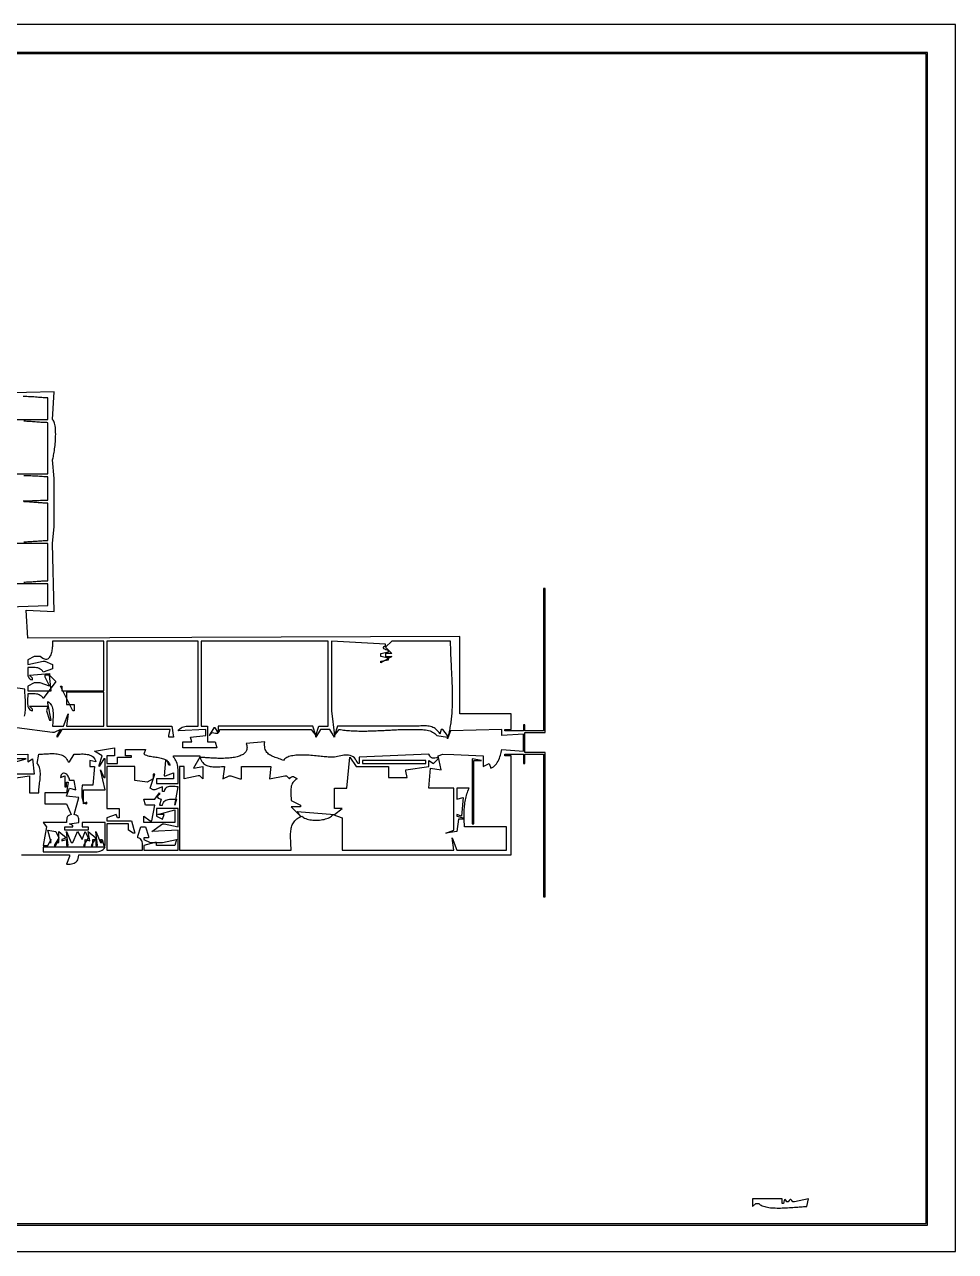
# Model space of a CAD drawing. Header units: metres. Extents: x 0 to 1224, y 0 to 792.
# Drawn here: x 623 to 1224, y 0 to 792 of the extents above; entities that cross this region are included whole.
import ezdxf

# ---------------------------------------------------------------- set-up
doc = ezdxf.new("R2010")
doc.units = ezdxf.units.M

msp = doc.modelspace()

# ---------------------------------------------------------------- linework, layer by layer
for points in [[(0, 792), (0, 0), (1224, 0), (1224, 792), (0, 792)], [(35, 774), (35, 17), (1206, 17), (1206, 774), (35, 774)], [(36, 773), (36, 18), (1205, 18), (1205, 773), (36, 773)], [(621, 256), (652, 256), (652, 255), (650, 250), (651.1962, 250.029), (652.2864, 250.0961), (653.2736, 250.2155), (654.1607, 250.4014), (654.9505, 250.6681), (655.6459, 251.03), (656.2499, 251.5014), (656.7654, 252.0965), (657.1952, 252.8296), (657.5423, 253.715), (657.8096, 254.767), (658, 256), (937, 256), (937, 320), (933, 320), (933, 321), (945, 321), (945, 315), (946, 315), (946, 321), (958, 321), (958, 229), (959, 229), (959, 322), (946, 322), (946, 335), (959, 335), (959, 428), (958, 428), (958, 336), (946, 336), (946, 340), (945, 340), (945, 336), (933, 336), (933, 337), (937, 337), (937, 347), (904, 347), (904, 397), (731, 396.3349), (625, 396), (624, 414), (642, 413), (641, 457), (642.0008, 468), (642, 499), (641, 511), (641.1637, 511.5961), (641.3313, 512.2889), (641.5008, 513.0703), (641.6703, 513.932), (641.8378, 514.8658), (642.0013, 515.8634), (642.1587, 516.9166), (642.3082, 518.0173), (642.4478, 519.1572), (642.5754, 520.328), (642.689, 521.5215), (642.7868, 522.7296), (642.8668, 523.9439), (642.9268, 525.1564), (642.9651, 526.3586), (642.9795, 527.5425), (642.9681, 528.6998), (642.929, 529.8222), (642.86, 530.9016), (642.7594, 531.9297), (642.625, 532.8983), (642.455, 533.7992), (642.2473, 534.6242), (641.9999, 535.3649), (641.7108, 536.0133), (641.3782, 536.561), (641, 537), (642, 555), (606, 554)], [(606, 537), (638, 537), (638, 551), (637.311, 551.0098), (636.5554, 551.0375), (635.7388, 551.0805), (634.8665, 551.1361), (633.9441, 551.2018), (632.977, 551.2749), (631.9707, 551.3529), (630.9307, 551.433), (629.8624, 551.5128), (628.7714, 551.5896), (627.663, 551.6607), (626.5429, 551.7236), (625.4164, 551.7756), (624.2891, 551.8142), (623.1664, 551.8367), (622.0537, 551.8405)], [(606, 502), (638, 502), (638, 535), (637.2849, 535.0071), (636.5422, 535.0275), (635.7736, 535.0598), (634.9812, 535.1022), (634.167, 535.1534), (633.3328, 535.2118), (632.4806, 535.2759), (631.6124, 535.3442), (630.7301, 535.4151), (629.8357, 535.4871), (628.9311, 535.5587), (628.0182, 535.6284), (627.0991, 535.6947), (626.1756, 535.756), (625.2498, 535.8108), (624.3235, 535.8577), (623.3987, 535.895), (622.4774, 535.9213)], [(621.9411, 484.4584), (622.96, 484.4808), (623.9801, 484.5101), (625.0008, 484.5451), (626.0212, 484.5847), (627.0407, 484.6278), (628.0587, 484.6732), (629.0745, 484.7197), (630.0872, 484.7663), (631.0963, 484.8116), (632.1011, 484.8547), (633.1009, 484.8943), (634.0949, 484.9292), (635.0825, 484.9584), (636.063, 484.9807), (637.0357, 484.995), (638, 485), (638, 500), (637.4295, 500.0082), (636.7728, 500.0315), (636.0367, 500.0675), (635.228, 500.114), (634.3536, 500.1686), (633.4204, 500.2291), (632.4351, 500.2933), (631.4047, 500.3588), (630.336, 500.4234), (629.2359, 500.4848), (628.1111, 500.5407), (626.9686, 500.5888), (625.8152, 500.6269), (624.6578, 500.6527), (623.5031, 500.6638), (622.3581, 500.6582)], [(622.3329, 458.1126), (623.2134, 458.1324), (624.0956, 458.1614), (624.9776, 458.1986), (625.8573, 458.2427), (626.7328, 458.2928), (627.602, 458.3477), (628.463, 458.4063), (629.3138, 458.4675), (630.1523, 458.5302), (630.9767, 458.5932), (631.7848, 458.6555), (632.5747, 458.716), (633.3445, 458.7735), (634.092, 458.8269), (634.8154, 458.8752), (635.5126, 458.9171), (636.1817, 458.9517), (636.8206, 458.9778), (637.4273, 458.9942), (638, 459), (638, 483), (637.2849, 483.0071), (636.5422, 483.0275), (635.7736, 483.0598), (634.9812, 483.1022), (634.167, 483.1534), (633.3328, 483.2118), (632.4806, 483.2759), (631.6124, 483.3442), (630.7301, 483.4151), (629.8357, 483.4871), (628.9311, 483.5587), (628.0182, 483.6284), (627.0991, 483.6947), (626.1756, 483.756), (625.2498, 483.8108), (624.3235, 483.8577), (623.3987, 483.895), (622.4774, 483.9213)], [(622.3329, 432.1126), (623.2134, 432.1324), (624.0956, 432.1614), (624.9776, 432.1986), (625.8573, 432.2427), (626.7328, 432.2928), (627.602, 432.3477), (628.463, 432.4063), (629.3138, 432.4675), (630.1523, 432.5302), (630.9767, 432.5932), (631.7848, 432.6555), (632.5747, 432.716), (633.3445, 432.7735), (634.092, 432.8269), (634.8154, 432.8752), (635.5126, 432.9171), (636.1817, 432.9517), (636.8206, 432.9778), (637.4273, 432.9942), (638, 433), (638, 457), (606, 457)], [(606, 416), (638, 417), (638, 431), (606, 431)], [(613, 305), (626, 307), (626, 296), (632, 296), (632.0195, 296.7639), (632.0737, 297.5917), (632.156, 298.4755), (632.2598, 299.4074), (632.3787, 300.3796), (632.5061, 301.3842), (632.6354, 302.4134), (632.7603, 303.4592), (632.874, 304.5139), (632.9702, 305.5696), (633.0423, 306.6184), (633.0837, 307.6525), (633.0879, 308.664), (633.0484, 309.645), (632.9587, 310.5877), (632.8122, 311.4843), (632.6024, 312.3269), (632.3228, 313.1076), (631.9669, 313.8186), (631.5281, 314.452), (631, 315), (632, 321), (632.807, 321.0116), (633.6522, 321.0431), (634.5301, 321.089), (635.4352, 321.1442), (636.3624, 321.2032), (637.306, 321.2607), (638.2609, 321.3116), (639.2216, 321.3503), (640.1828, 321.3718), (641.139, 321.3705), (642.085, 321.3413), (643.0152, 321.2787), (643.9244, 321.1776), (644.8072, 321.0326), (645.6582, 320.8384), (646.4721, 320.5896), (647.2434, 320.281), (647.9668, 319.9073), (648.6368, 319.4632), (649.2483, 318.9433), (649.7957, 318.3423), (650.2737, 317.655), (650.6769, 316.876), (651, 316), (652, 316), (655, 321), (655.9348, 321.0111), (656.8814, 321.0384), (657.834, 321.0724), (658.7871, 321.1037), (659.7348, 321.1229), (660.6717, 321.1206), (661.5919, 321.0875), (662.49, 321.0141), (663.36, 320.8911), (664.1965, 320.709), (664.9938, 320.4585), (665.7461, 320.1302), (666.4479, 319.7147), (667.0935, 319.2025), (667.6771, 318.5843), (668.1932, 317.8508), (668.636, 316.9925), (669, 316), (665, 317), (665, 313), (668, 313), (667, 301), (660, 301), (659.9844, 300.2123), (659.9452, 299.336), (659.8949, 298.3913), (659.846, 297.398), (659.8112, 296.3763), (659.803, 295.3462), (659.8339, 294.3276), (659.9166, 293.3407), (660.0636, 292.4054), (660.2875, 291.5418), (660.6008, 290.7699), (661.0161, 290.1097), (661.5461, 289.5813), (662.2031, 289.2047), (663, 289), (663, 290), (661, 289), (661, 290), (661, 298), (675, 298), (672, 311), (674, 306), (675, 306), (675, 318), (674, 318), (671, 313), (671, 314), (673, 320), (668, 323), (681, 325), (681, 320), (676, 320), (676, 315), (683, 315), (683, 319), (692, 319), (692, 320), (688, 320), (688, 324), (701, 324), (700, 321), (700.8223, 320.6122), (701.6606, 320.2894), (702.5116, 320.0229), (703.3724, 319.8039), (704.2397, 319.6236), (705.1106, 319.4734), (705.9819, 319.3444), (706.8505, 319.2278), (707.7133, 319.115), (708.5674, 318.9971), (709.4094, 318.8654), (710.2365, 318.7111), (711.0454, 318.5255), (711.8331, 318.2998), (712.5965, 318.0253), (713.3325, 317.6931), (714.038, 317.2946), (714.7099, 316.821), (715.3452, 316.2634), (715.9406, 315.6133), (716.4933, 314.8617), (717, 314), (716, 314), (715, 317), (714, 317), (713, 307), (714, 307), (719, 309), (719, 305), (708, 305), (708, 302), (722, 302), (722.0094, 302.874), (722.0335, 303.8007), (722.0655, 304.7718), (722.0989, 305.7789), (722.1269, 306.8137), (722.1431, 307.868), (722.1407, 308.9333), (722.1132, 310.0013), (722.054, 311.0637), (721.9564, 312.1122), (721.8138, 313.1385), (721.6196, 314.1342), (721.3671, 315.091), (721.0498, 316.0005), (720.6611, 316.8545), (720.1943, 317.6447), (719.6428, 318.3626), (719, 319), (719, 320), (736, 320), (736, 319), (732, 312), (738, 313), (738, 305), (736, 307), (735, 307), (726, 305), (726, 313), (723, 313), (723, 259), (795, 259), (794.9911, 259.9178), (794.9671, 260.8389), (794.9316, 261.7615), (794.8883, 262.6842), (794.8408, 263.6051), (794.7928, 264.5228), (794.748, 265.4356), (794.7101, 266.3419), (794.6827, 267.24), (794.6695, 268.1284), (794.6741, 269.0054), (794.7003, 269.8695), (794.7517, 270.7189), (794.832, 271.552), (794.9449, 272.3674), (795.0939, 273.1632), (795.2829, 273.9379), (795.5155, 274.69), (795.7953, 275.4177), (796.126, 276.1194), (796.5114, 276.7936), (796.955, 277.4386), (797.4605, 278.0527), (798.0316, 278.6345), (798.672, 279.1822), (799.3854, 279.6942), (800.1754, 280.1689), (801.0457, 280.6047), (802, 281), (802.4805, 280.5331), (803.0593, 280.1128), (803.7272, 279.7385), (804.4749, 279.41), (805.2933, 279.1271), (806.1731, 278.8893), (807.1051, 278.6965), (808.0801, 278.5483), (809.0889, 278.4444), (810.1222, 278.3845), (811.1708, 278.3684), (812.2254, 278.3956), (813.277, 278.466), (814.3162, 278.5792), (815.3338, 278.7349), (816.3206, 278.9328), (817.2674, 279.1726), (818.165, 279.4541), (819.0041, 279.7769), (819.7755, 280.1406), (820.47, 280.5451), (821.0784, 280.9901), (821.5915, 281.4751), (822, 282), (828, 280), (828, 259), (900, 259), (899, 267), (902, 259), (934, 259), (934, 274), (907, 274), (906.9447, 275.0449), (906.8938, 276.0908), (906.8487, 277.137), (906.8107, 278.183), (906.7811, 279.228), (906.7612, 280.2716), (906.7524, 281.313), (906.7559, 282.3517), (906.7732, 283.387), (906.8056, 284.4184), (906.8543, 285.4453), (906.9207, 286.4669), (907.0062, 287.4828), (907.112, 288.4923), (907.2395, 289.4948), (907.3901, 290.4897), (907.5649, 291.4763), (907.7655, 292.4541), (907.9931, 293.4225), (908.249, 294.3808), (908.5345, 295.3284), (908.8511, 296.2647), (909.1999, 297.1892), (909.5825, 298.1011), (910, 299), (902, 299), (902, 292), (906, 293), (905, 281), (902, 282), (902, 281), (906, 280), (906, 279), (903, 279), (902, 271), (895, 270), (900, 272), (900, 299), (884, 299), (885, 312), (892, 311), (890, 320), (893, 321), (900, 320.8426), (919, 320), (919, 313), (923, 315), (924, 312), (924.8405, 312.3854), (925.6191, 312.876), (926.3377, 313.4612), (926.9983, 314.1303), (927.6029, 314.8728), (928.1534, 315.678), (928.6518, 316.5354), (929.1, 317.4343), (929.5001, 318.3642), (929.8541, 319.3145), (930.1638, 320.2745), (930.4313, 321.2336), (930.6585, 322.1813), (930.8474, 323.107), (931, 324), (945, 323), (945, 334), (931, 333), (931, 337), (898, 336), (896, 331), (896.2714, 331.8854), (896.5288, 332.7791), (896.7722, 333.6808), (897.0021, 334.5903), (897.2188, 335.5072), (897.4226, 336.4314), (897.6138, 337.3627), (897.7928, 338.3006), (897.9598, 339.2451), (898.1151, 340.1959), (898.2591, 341.1527), (898.3922, 342.1152), (898.5145, 343.0833), (898.6265, 344.0567), (898.7284, 345.0351), (898.8205, 346.0183), (898.9033, 347.006), (898.9769, 347.998), (899.0418, 348.9941), (899.0982, 349.9939), (899.1464, 350.9973), (899.1868, 352.004), (899.2197, 353.0138), (899.2454, 354.0264), (899.2641, 355.0416), (899.2763, 356.059), (899.2823, 357.0786), (899.2823, 358.0999), (899.2767, 359.1228), (899.2658, 360.1471), (899.2499, 361.1725), (899.2294, 362.1986), (899.2044, 363.2254), (899.1755, 364.2525), (899.1428, 365.2797), (899.1067, 366.3068), (899.0676, 367.3334), (899.0256, 368.3594), (898.9812, 369.3846), (898.9347, 370.4085), (898.8863, 371.4311), (898.8365, 372.4521), (898.7854, 373.4712), (898.7335, 374.4881), (898.6811, 375.5027), (898.6283, 376.5146), (898.5757, 377.5237), (898.5235, 378.5297), (898.472, 379.5323), (898.4215, 380.5313), (898.3723, 381.5264), (898.3248, 382.5174), (898.2793, 383.5041), (898.2361, 384.4862), (898.1955, 385.4635), (898.1579, 386.4356), (898.1234, 387.4024), (898.0926, 388.3637), (898.0656, 389.3191), (898.0428, 390.2684), (898.0245, 391.2114), (898.0111, 392.1478), (898.0028, 393.0774), (898, 394), (860, 394), (856, 390), (860, 386), (856, 386), (856, 384), (860, 384), (853, 380), (853, 381), (858, 382), (858, 383), (853, 384), (853, 386), (858, 387), (858, 388), (857.1181, 388.1822), (856.2711, 388.4156), (855.5318, 388.7022), (854.973, 389.0438), (854.6675, 389.4425), (854.6883, 389.9001), (855.1082, 390.4186), (856, 391), (856, 392), (821, 394), (821, 349), (823, 333), (823, 332), (820, 337), (814, 337), (811, 332), (811, 333), (813, 339), (819, 339), (819, 394), (737, 394), (737, 339), (741, 339), (741, 329), (746, 329), (747, 325), (725, 325), (725, 329), (731, 329), (730, 332), (740, 333), (740, 337), (722, 336), (722.5858, 336.7741), (723.2432, 337.4148), (723.9649, 337.934), (724.7435, 338.3435), (725.572, 338.6551), (726.4429, 338.8808), (727.3492, 339.0323), (728.2835, 339.1216), (729.2386, 339.1605), (730.2072, 339.1609), (731.1821, 339.1346), (732.1561, 339.0935), (733.1219, 339.0494), (734.0723, 339.0143), (735, 339), (735, 394), (676, 394), (676, 339), (718, 339), (719, 332), (716, 332), (716, 333), (717, 337), (647, 337), (644, 332), (644, 333), (646, 337), (642, 335), (641, 335), (618, 338)], [(641, 394), (640.9951, 393.4095), (640.9795, 392.761), (640.951, 392.0642), (640.9076, 391.3287), (640.8474, 390.5641), (640.7683, 389.7801), (640.6682, 388.9863), (640.5453, 388.1923), (640.3975, 387.4078), (640.2227, 386.6423), (640.0189, 385.9056), (639.7842, 385.2072), (639.5166, 384.5568), (639.2139, 383.964), (638.8743, 383.4384), (638.4956, 382.9897), (638.0759, 382.6276), (637.6132, 382.3615), (637.1054, 382.2012), (636.5505, 382.1563), (635.9466, 382.2365), (635.2916, 382.4513), (634.5835, 382.8104), (633.8203, 383.3234), (633, 384), (632, 384), (630, 384), (629, 384), (625, 382), (625, 379), (635, 381), (636, 381), (641, 379), (641, 376), (635, 374), (634.3894, 374.8147), (633.7262, 375.4711), (633.0141, 375.986), (632.2567, 376.376), (631.4576, 376.6577), (630.6204, 376.8479), (629.7488, 376.9632), (628.8462, 377.0203), (627.9165, 377.0358), (626.9631, 377.0265), (625.9897, 377.009), (625, 377), (624.98, 376.0416), (624.9379, 375.0902), (624.9006, 374.1588), (624.895, 373.2605), (624.948, 372.4085), (625.0863, 371.6157), (625.337, 370.8954), (625.7268, 370.2605), (626.2826, 369.7243), (627.0314, 369.2997), (628, 369), (628, 370), (626, 372), (639, 373), (639, 372), (636, 372), (636, 371), (639, 365), (633, 367), (632, 367), (630, 367), (629, 367), (625, 365), (625, 362), (640, 362), (639, 372), (643, 368), (635, 357), (634.3894, 357.8146), (633.7262, 358.4711), (633.0141, 358.986), (632.2567, 359.3759), (631.4576, 359.6577), (630.6204, 359.8478), (629.7488, 359.9631), (628.8462, 360.0202), (627.9165, 360.0358), (626.9631, 360.0265), (625.9897, 360.009), (625, 360), (624.9786, 359.1359), (624.9257, 358.2192), (624.8583, 357.266), (624.7934, 356.2924), (624.7477, 355.3147), (624.7383, 354.349), (624.7821, 353.4116), (624.896, 352.5186), (625.0969, 351.6862), (625.4018, 350.9306), (625.8277, 350.268), (626.3914, 349.7145), (627.1098, 349.2865), (628, 349), (628, 350), (626, 352), (638, 352), (637, 349), (639, 343), (640, 343), (638, 354), (638, 355), (638.7279, 354.4471), (639.3451, 353.813), (639.8599, 353.1054), (640.2807, 352.3323), (640.616, 351.5013), (640.874, 350.6204), (641.0632, 349.6974), (641.192, 348.74), (641.2687, 347.7561), (641.3017, 346.7536), (641.2995, 345.7402), (641.2703, 344.7238), (641.2226, 343.7122), (641.1648, 342.7132), (641.1053, 341.7347), (641.0523, 340.7844), (641.0144, 339.8702), (641, 339), (648, 339), (651, 347), (650, 339), (674, 339), (674, 361), (650, 361), (650, 353), (655, 353), (655, 349), (654, 349), (646, 365), (647, 365), (647, 362), (674, 362), (674, 394), (641, 394)], [(622.8075, 345.6393), (623.0279, 346.457), (623.2038, 347.3294), (623.3391, 348.2487), (623.4373, 349.2072), (623.5023, 350.1971), (623.5378, 351.2106), (623.5474, 352.24), (623.5349, 353.2774), (623.504, 354.3151), (623.4584, 355.3454), (623.4018, 356.3605), (623.3379, 357.3525), (623.2706, 358.3138), (623.2034, 359.2365), (623.14, 360.1129), (623.0843, 360.9352), (623.0399, 361.6957), (623.0106, 362.3865), (623, 363), (609, 365)], [(748, 339), (748, 335), (746, 338), (745, 338), (742, 333), (744, 335), (745.1684, 334.7081), (746.159, 334.5109), (746.9878, 334.4672), (747.6705, 334.6356), (748.2229, 335.0748), (748.6608, 335.8433), (749, 337), (786, 336.9854), (808, 337), (811, 333), (809, 339), (748, 339)], [(825, 339), (823, 333), (826, 337), (826.9517, 336.8501), (827.9092, 336.7136), (828.8722, 336.5898), (829.8405, 336.4783), (830.8137, 336.3788), (831.7917, 336.2906), (832.7742, 336.2135), (833.761, 336.1469), (834.7518, 336.0904), (835.7463, 336.0436), (836.7444, 336.006), (837.7458, 335.9771), (838.7502, 335.9565), (839.7575, 335.9437), (840.7672, 335.9384), (841.7793, 335.94), (842.7934, 335.9482), (843.8094, 335.9624), (844.8269, 335.9822), (845.8458, 336.0071), (846.8657, 336.0368), (847.8865, 336.0708), (848.9079, 336.1085), (849.9296, 336.1497), (850.9514, 336.1937), (851.9731, 336.2403), (852.9944, 336.2888), (854.015, 336.339), (855.0348, 336.3902), (856.0535, 336.4422), (857.0708, 336.4944), (858.0864, 336.5463), (859.1003, 336.5976), (860.112, 336.6478), (861.1214, 336.6964), (862.1282, 336.743), (863.1322, 336.7872), (864.1331, 336.8284), (865.1306, 336.8663), (866.1246, 336.9004), (867.1148, 336.9302), (868.1009, 336.9554), (869.0827, 336.9754), (870.06, 336.9898), (871.0325, 336.9981), (872, 337), (872.8424, 337.0036), (873.7374, 337.0136), (874.6768, 337.0246), (875.6522, 337.0313), (876.6554, 337.0284), (877.6782, 337.0106), (878.7123, 336.9726), (879.7494, 336.9089), (880.7814, 336.8144), (881.7999, 336.6837), (882.7967, 336.5114), (883.7636, 336.2923), (884.6923, 336.021), (885.5745, 335.6923), (886.402, 335.3007), (887.1666, 334.841), (887.8599, 334.3079), (888.4738, 333.6959), (889, 333), (896, 332), (896, 333), (893, 337), (892, 337), (891, 334), (890.5081, 334.9014), (889.9651, 335.6972), (889.374, 336.3935), (888.7378, 336.9966), (888.0596, 337.5126), (887.3422, 337.9479), (886.5888, 338.3086), (885.8023, 338.6009), (884.9857, 338.8311), (884.1421, 339.0054), (883.2744, 339.13), (882.3856, 339.2111), (881.4788, 339.255), (880.5569, 339.2678), (879.6229, 339.2558), (878.6799, 339.2253), (877.7309, 339.1823), (876.7788, 339.1333), (875.8266, 339.0843), (874.8774, 339.0416), (873.9342, 339.0114), (873, 339), (825, 339)], [(766, 328), (766.2507, 327.2396), (766.4242, 326.5184), (766.5229, 325.8352), (766.5496, 325.1893), (766.5068, 324.5795), (766.3971, 324.005), (766.2231, 323.4647), (765.9875, 322.9578), (765.6929, 322.4833), (765.3419, 322.0401), (764.937, 321.6274), (764.4809, 321.2442), (763.9763, 320.8896), (763.4257, 320.5625), (762.8317, 320.262), (762.197, 319.9872), (761.5241, 319.737), (760.8157, 319.5106), (760.0744, 319.307), (759.3028, 319.1252), (758.5036, 318.9642), (757.6792, 318.8232), (756.8324, 318.7011), (755.9657, 318.597), (755.0817, 318.5099), (754.1832, 318.4389), (753.2726, 318.3829), (752.3526, 318.3412), (751.4258, 318.3126), (750.4949, 318.2962), (749.5623, 318.2911), (748.6308, 318.2964), (747.703, 318.3109), (746.7814, 318.3339), (745.8687, 318.3643), (744.9675, 318.4012), (744.0804, 318.4436), (743.21, 318.4906), (742.359, 318.5411), (741.5298, 318.5943), (740.7253, 318.6492), (739.9478, 318.7048), (739.2002, 318.7602), (738.4849, 318.8144), (737.8047, 318.8664), (737.162, 318.9153), (736.5596, 318.9601), (736, 319), (736.4165, 317.9731), (736.8788, 317.065), (737.3849, 316.2685), (737.9333, 315.5766), (738.5221, 314.9822), (739.1495, 314.4783), (739.8137, 314.058), (740.5131, 313.7141), (741.2459, 313.4396), (742.0103, 313.2275), (742.8045, 313.0708), (743.6268, 312.9624), (744.4753, 312.8952), (745.3485, 312.8623), (746.2444, 312.8566), (747.1614, 312.8711), (748.0976, 312.8987), (749.0513, 312.9325), (750.0208, 312.9653), (751.0043, 312.9901), (752, 313), (751, 305), (755, 307), (756, 307), (762, 305), (763, 305), (763, 313), (782, 313), (781, 305), (791, 307), (792, 307), (794, 305), (794.6487, 305.9322), (795.2716, 306.4689), (795.8973, 306.6609), (796.5543, 306.5591), (797.2714, 306.2144), (798.0771, 305.6777), (799, 305), (798.0857, 304.5591), (797.3099, 304.035), (796.6618, 303.4346), (796.1309, 302.7652), (795.7062, 302.0336), (795.3771, 301.2472), (795.133, 300.4129), (794.9629, 299.5379), (794.8563, 298.6292), (794.8024, 297.694), (794.7905, 296.7393), (794.8098, 295.7722), (794.8497, 294.7999), (794.8993, 293.8294), (794.9481, 292.8679), (794.9852, 291.9224), (795, 291), (801, 288), (801, 287), (795, 287), (801, 281), (799, 284), (823, 282), (828, 286), (823, 286), (823, 299), (831, 299), (833, 319), (837, 313), (858, 313), (858, 306), (870, 306), (869, 310), (869, 311), (884, 313), (884, 317), (887, 315), (890, 318), (890, 319), (888.8505, 318.7046), (887.8558, 318.4718), (886.9957, 318.3482), (886.2497, 318.3804), (885.5975, 318.6151), (885.0187, 319.0988), (884.4929, 319.8782), (884, 321), (839, 319), (839, 315), (838, 315), (837.5658, 316.0367), (837.0766, 316.9818), (836.516, 317.8283), (835.8679, 318.5693), (835.1159, 319.1977), (834.2437, 319.7065), (833.2352, 320.0889), (832.0741, 320.3379)], [(832.074, 320.3379), (831.1016, 320.4148), (830.112, 320.3828), (829.1085, 320.2651), (828.0949, 320.0851), (827.0746, 319.8662), (826.0513, 319.6316), (825.0285, 319.4048), (824.0098, 319.2091), (822.9989, 319.0679), (821.9992, 319.0046), (821.3402, 319.005), (820.6232, 319.0262), (819.852, 319.0657), (819.0307, 319.1216), (818.163, 319.1915), (817.2529, 319.2733), (816.3043, 319.3648), (815.3211, 319.4639), (814.3073, 319.5683), (813.2667, 319.6758), (812.2033, 319.7844), (811.121, 319.8917), (810.0236, 319.9956), (808.9151, 320.0939), (807.7995, 320.1845), (806.6805, 320.2651), (805.5622, 320.3336), (804.4484, 320.3877), (803.3431, 320.4254), (802.2501, 320.4443), (801.1735, 320.4424), (800.117, 320.4174), (799.0846, 320.3672), (798.0802, 320.2895), (797.1078, 320.1823), (796.1712, 320.0432), (795.2743, 319.8701), (794.4211, 319.6609), (793.6155, 319.4133), (792.8614, 319.1252), (792.1626, 318.7943), (791.5232, 318.4185), (790.947, 317.9957), (790.438, 317.5236), (790, 317), (789.0967, 317.3688), (788.199, 317.7114), (787.3114, 318.0343), (786.4379, 318.344), (785.5828, 318.6467), (784.7505, 318.9491), (783.9452, 319.2576), (783.1711, 319.5786), (782.4325, 319.9186), (781.7337, 320.284), (781.0789, 320.6812), (780.4723, 321.1168), (779.9183, 321.5972), (779.4211, 322.1288), (778.985, 322.718), (778.6142, 323.3714), (778.313, 324.0954), (778.0857, 324.8964), (777.9364, 325.781), (777.8695, 326.7554), (777.8893, 327.8263), (778, 329), (766, 328)], [(582, 320), (625, 321), (625, 316), (628, 318), (629, 308), (617, 308)], [(617, 316), (624, 318), (613, 318)], [(841, 317), (841, 315), (882, 315), (882, 317), (841, 317)], [(912, 318), (912, 276), (913, 276), (913, 317), (918, 317), (912, 318)], [(676, 313), (676, 286), (684, 286), (684, 280), (683, 280), (682, 282), (676, 280), (676, 278), (692, 278), (694, 270), (693, 270), (690, 272), (690, 276), (676, 276), (676, 259), (699, 259), (699.0199, 259.9582), (699.062, 260.9096), (699.0993, 261.841), (699.1049, 262.7393), (699.0519, 263.5913), (698.9135, 264.3841), (698.6629, 265.1045), (698.2731, 265.7393), (697.7172, 266.2756), (696.9685, 266.7002), (696, 267), (696, 268), (698, 274), (701, 274), (703, 268), (703, 267), (700, 267), (700, 266), (704, 264), (705, 264), (711, 264), (712, 264), (721, 266), (720, 262), (709, 262), (708, 262), (708, 264), (707, 264), (700, 262), (700, 259), (722, 259), (722, 272), (705, 271), (712, 276), (713, 276), (722, 274), (722, 286), (708, 286), (708, 281), (712, 279), (713, 282), (709, 282), (720, 285), (720, 277), (700, 277), (700, 281), (704, 278), (705, 278), (707, 288), (701, 288), (700, 292), (707, 292), (710, 296), (710, 295), (709.0272, 294.3215), (708.5914, 293.7071), (708.6318, 293.1623), (709.0873, 292.6925), (709.897, 292.3032), (711, 292), (710, 288), (711, 288), (712, 288), (712.2136, 288.9736), (712.5531, 289.7774), (713.0057, 290.4275), (713.5589, 290.9399), (714.2003, 291.3307), (714.9173, 291.6158), (715.6973, 291.8113), (716.5279, 291.9332), (717.3964, 291.9975), (718.2905, 292.0203), (719.1974, 292.0177), (720.1047, 292.0055), (721, 292), (720, 288), (722, 300), (721.0746, 300.0215), (720.1308, 300.0706), (719.1835, 300.1242), (718.2479, 300.1593), (717.3391, 300.1527), (716.4723, 300.0813), (715.6626, 299.9221), (714.9251, 299.6519), (714.275, 299.2477), (713.7273, 298.6864), (713.2973, 297.9448), (713, 297), (712, 297), (712, 300), (707, 298), (706, 298), (704, 299), (707, 308), (706, 308), (706, 305), (702, 303), (694, 304), (694, 313), (676, 313)], [(646, 306), (649, 307), (649, 300), (650, 300), (650, 303), (651, 303), (650, 296), (636, 296), (636, 289), (650, 289), (653, 282), (651.8756, 281.674), (651.0809, 281.2461), (650.5573, 280.6997), (650.2461, 280.0185), (650.0886, 279.1857), (650.0261, 278.1851), (650, 277), (635, 277), (637, 274), (635, 262), (638, 262), (640, 266), (639, 264), (640, 264), (638, 272), (643, 271), (645, 267), (642, 262), (643, 262), (645, 266), (644, 264), (645, 264), (645, 271), (650, 267), (647, 266), (647, 265), (650, 266), (650, 262), (651, 262), (650, 271), (653, 264), (654, 264), (655, 266), (657, 271), (660, 266), (662, 271), (664, 267), (661, 262), (662, 262), (662, 266), (665, 265), (664, 271), (669, 267), (666, 262), (667, 262), (667, 266), (669, 266), (669, 262), (670, 262), (669, 271), (672, 264), (673, 264), (672, 266), (673, 266), (674, 262), (675, 262), (675, 277), (660, 277), (660, 274), (664, 274), (664, 272), (649, 272), (649, 274), (654, 274), (654, 275), (652, 276), (658, 277), (657.9738, 278.1851), (657.9113, 279.1858), (657.7538, 280.0185), (657.4426, 280.6998), (656.919, 281.2461), (656.1243, 281.674), (655, 282), (658, 293), (650, 294), (652, 299), (656, 298), (655, 304), (652, 304), (651.8844, 304.7946), (651.6689, 305.554), (651.3672, 306.2645), (650.9929, 306.9124), (650.5597, 307.4841), (650.0813, 307.9659), (649.5714, 308.3441), (649.0437, 308.6051), (648.5118, 308.7351), (647.9895, 308.7205), (647.4904, 308.5476), (647.0282, 308.2028), (646.6166, 307.6724), (646.2693, 306.9426), (646, 306)], [(635, 261), (635, 258), (664, 258), (664.9715, 257.9878), (665.9415, 257.9611), (666.9047, 257.935), (667.8559, 257.9244), (668.7896, 257.9443), (669.7007, 258.0097), (670.5839, 258.1356), (671.4338, 258.3369), (672.2453, 258.6287), (673.0129, 259.0259), (673.7314, 259.5435), (674.3955, 260.1965), (675, 261), (635, 261)], [(1093, 34), (1093, 29), (1095, 31), (1096, 31), (1097, 31), (1097.4534, 30.5501), (1097.9848, 30.1446), (1098.5895, 29.7815), (1099.2629, 29.4589), (1100.0004, 29.1747), (1100.7974, 28.9272), (1101.6492, 28.7144), (1102.5514, 28.5342), (1103.4993, 28.3849), (1104.4883, 28.2644), (1105.5137, 28.1708), (1106.5711, 28.1022), (1107.6558, 28.0566), (1108.7632, 28.0321), (1109.8887, 28.0268), (1111.0277, 28.0387), (1112.1755, 28.0659), (1113.3277, 28.1064), (1114.4797, 28.1584), (1115.6267, 28.2198), (1116.7642, 28.2888), (1117.8876, 28.3634), (1118.9924, 28.4416), (1120.0738, 28.5216), (1121.1274, 28.6014), (1122.1485, 28.6791), (1123.1324, 28.7526), (1124.0747, 28.8202), (1124.9707, 28.8798), (1125.8159, 28.9295), (1126.6055, 28.9674), (1127.3351, 28.9915), (1128, 29), (1129, 34), (1120, 32), (1119, 32), (1118.3635, 32.9628), (1117.7817, 33.4442), (1117.2182, 33.4442), (1116.6364, 32.9628), (1116, 32), (1115, 32), (1114.5008, 33.0391), (1114.0668, 33.4604), (1113.6989, 33.3655), (1113.3978, 32.856), (1113.1646, 32.0336), (1113, 31), (1112, 31), (1112, 34), (1093, 34)]]:
    msp.add_lwpolyline(points)

doc.saveas('drawing.dxf')
